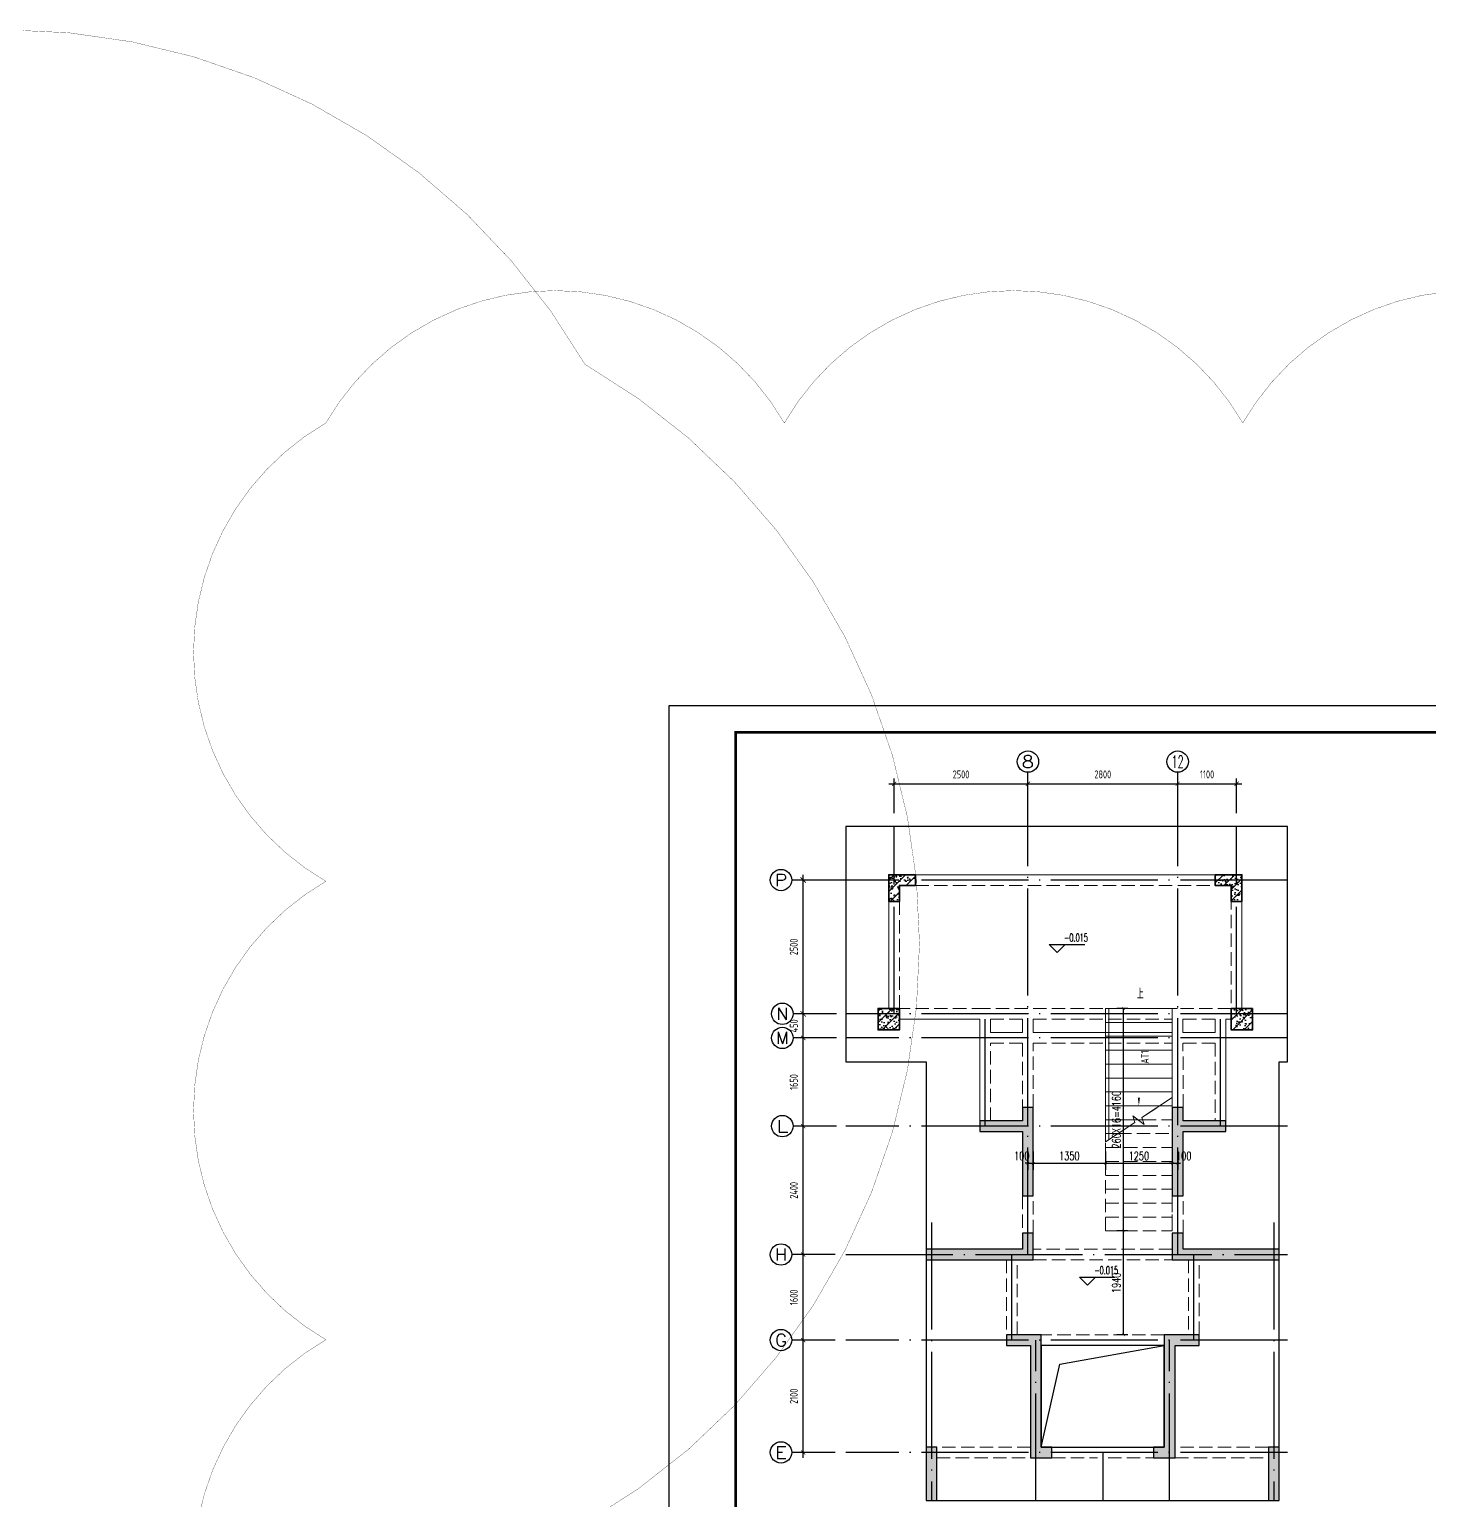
# Model space of a CAD drawing. Extents: x -668857 to 154266, y -275694 to 291306.
# Drawn here: x -39293 to -13122, y 211459 to 238961 of the extents above; entities that cross this region are included whole.
import ezdxf
from ezdxf.enums import TextEntityAlignment as Align

# ---------------------------------------------------------------- set-up
doc = ezdxf.new("R2010")
doc.units = 0
doc.header["$LTSCALE"] = 1000
for name, pattern in [('#P_--_20B1_001_t3$0$DASH', [0.35, 0.25, -0.1]), ('DASH', [0.35, 0.25, -0.1]), ('DOTE', [2.42, 2, -0.2, 0.02, -0.2])]:
    doc.linetypes.add(name, pattern=pattern)
doc.layers.get('0').update_dxf_attribs({"linetype": 'CONTINUOUS'})
doc.layers.get('DEFPOINTS').update_dxf_attribs({"linetype": 'CONTINUOUS'})
for name, color, linetype in [('-TK', 7, 'CONTINUOUS'), ('A-AXIS_TEXT', 7, 'CONTINUOUS'), ('A-DOTE', 10, 'DOTE'), ('AXIS', 3, 'CONTINUOUS'), ('DIM_ELEV', 3, 'CONTINUOUS'), ('DIM_SYMB', 3, 'CONTINUOUS'), ('PUB_TEXT', 2, 'CONTINUOUS'), ('S-D洞口', 4, 'CONTINUOUS'), ('S-L主梁线', 4, 'DASH'), ('S-Q墙填充', 252, 'CONTINUOUS'), ('S-Q墙实线', 6, 'CONTINUOUS'), ('S-Y一般标注', 3, 'CONTINUOUS'), ('S-Z柱填充', 252, 'CONTINUOUS'), ('S-Z柱实线', 6, 'CONTINUOUS'), ('TEXT', 2, 'CONTINUOUS'), ('尺寸标注', 86, 'CONTINUOUS')]:
    doc.layers.add(name, color=color, linetype=linetype)
doc.layers.add('AXIS_TEXT', color=7, linetype='CONTINUOUS', lineweight=20)
doc.layers.add('STAIR', color=2, linetype='CONTINUOUS', lineweight=18)
doc.layers.add('审图修改', color=2, linetype='CONTINUOUS', plot=False)
doc.styles.add('_TCH_AXIS', font='COMPLEX', dxfattribs={"bigfont": 'GBCBIG'})
doc.styles.add('_TCH_DIM', font='SIMPLEX.shx', dxfattribs={"width": 0.7, "bigfont": 'GBCBIG.shx'})
doc.styles.add('_TCH_DIM_T3', font='SIMPLEX', dxfattribs={"width": 0.705882, "bigfont": 'GBCBIG'})
doc.styles.add('COMPLEX', font='COMPLEX')
doc.styles.add('TSSD_DIMENSION', font='Tssdeng.shx', dxfattribs={"width": 0.7, "bigfont": 'tssdchn.shx'})
doc.styles.add('TSSD_REIN', font='tssdeng.shx', dxfattribs={"width": 0.7, "height": 300, "bigfont": 'tssdchn.shx'})
doc.dimstyles.new('_TCH_ARCH&&50', dxfattribs={"dimtxt": 157.5, "dimasz": 50, "dimexe": 125, "dimexo": 150, "dimgap": 58.75, "dimtad": 1, "dimdec": 0, "dimzin": 0, "dimdsep": 46, "dimtxsty": '_TCH_DIM_T3', "dimblk": 'ARCHTICK', "dimcen": 0.09, "dimclrt": 7, "dimazin": 0, "dimtfac": 1, "dimtdec": 0, "dimtix": 1, "dimtmove": 2, "dimatfit": 3, "dimldrblk": 'ARCHTICK', "dimfxl": 0, "dimtolj": 1, "dimtzin": 0, "dimarcsym": 0})
doc.dimstyles.new('TSSD_100_100', dxfattribs={"dimtxt": 300, "dimasz": 100, "dimexe": 100, "dimexo": 250, "dimgap": 100, "dimtad": 1, "dimdec": 0, "dimzin": 0, "dimdsep": 46, "dimtxsty": 'TSSD_DIMENSION', "dimblk": 'ARCHTICK', "dimcen": 0, "dimdle": 100, "dimclrt": 7, "dimadec": 0, "dimazin": 0, "dimtfac": 1, "dimtdec": 0, "dimtix": 1, "dimtmove": 2, "dimatfit": 3, "dimldrblk": 'ARCHTICK', "dimfxl": 0, "dimtolj": 1, "dimtzin": 0, "dimarcsym": 0})
doc.dimstyles.new('TSSD_100_100$0', dxfattribs={"dimtxt": 300, "dimasz": 80, "dimexe": 100, "dimexo": 250, "dimgap": 100, "dimtad": 1, "dimdec": 0, "dimzin": 0, "dimdsep": 46, "dimtxsty": 'TSSD_DIMENSION', "dimblk": 'ARCHTICK', "dimcen": 0, "dimdle": 100, "dimclrd": 3, "dimclre": 3, "dimclrt": 7, "dimadec": 0, "dimazin": 0, "dimtfac": 1, "dimtdec": 0, "dimtix": 1, "dimtmove": 2, "dimatfit": 3, "dimldrblk": 'ARCHTICK', "dimfxl": 0, "dimtolj": 1, "dimtzin": 0, "dimarcsym": 0})
pattern_1 = [(50, (-46007.07, 67273.34), (215.17805, -18.82564), [22.5, -247.5]), (355, (-46007.07, 67273.34), (-41.6254, 225.65764), [18, -198]), (100.4514, (-45989.14, 67271.77), (173.55281, 206.83186), [19.12206, -210.34263]), (46.1842, (-46007.07, 67333.34), (320.1723, -49.6557), [33.75, -371.25]), (96.6356, (-45980.4, 67329.2), (280.3988, 292.23536), [28.6831, -315.5139]), (351.1842, (-46007.07, 67333.34), (280.3986, 292.2356), [27, -297]), (21, (-45977.07, 67318.34), (179.07212, -120.78567), [22.5, -247.5]), (326, (-45977.07, 67318.34), (72.9946, 217.545), [18, -198]), (71.4514, (-45962.14, 67308.27), (252.0668, 96.75915), [19.12206, -210.34263]), (37.5, (-46007.07, 67273.34), (3.647957, 99.868156), [0, -195.6, 0, -201, 0, -198.75]), (7.5, (-46007.07, 67273.34), (78.92086, 118.32351), [0, -114.6, 0, -191.1, 0, -75.75]), (327.5, (-46073.97, 67273.34), (160.14673, -6.76646), [0, -75, 0, -234, 0, -310.5]), (317.5, (-46103.97, 67273.34), (174.95585, 30.0315), [0, -97.5, 0, -155.4, 0, -220.5]), (45, (-46007.07, 67273.34), (-106.06602, 106.06602), [])]

# ---------------------------------------------------------------- blocks, each defined once
blk = doc.blocks.new('_ArchTick')
at = {"color": 0, "linetype": 'ByBlock', "const_width": 0.15}
blk.add_lwpolyline([(-0.5, -0.5), (0.5, 0.5)], dxfattribs=at)
blk = doc.blocks.new('*D346')
at = {"layer": 'DEFPOINTS', "color": 0}
for p in [(-17830, 224859), (-20630, 224059), (-17830, 224059)]:
    blk.add_point(p, dxfattribs=at)
at = {"layer": 'S-Y一般标注', "color": 3, "lineweight": -2}
for p, q in [((-20730, 224859), (-17730, 224859)), ((-20630, 224309), (-20630, 224959)), ((-17830, 224309), (-17830, 224959))]:
    blk.add_line(p, q, dxfattribs=at)
at = {"layer": 'S-Y一般标注', "color": 3, "lineweight": -2, "xscale": 80, "yscale": 80, "zscale": 80, "rotation": 180}
blk.add_blockref('_ArchTick', (-20630, 224859), dxfattribs=at)
at = {"layer": 'S-Y一般标注', "color": 3, "lineweight": -2, "xscale": 80, "yscale": 80, "zscale": 80}
blk.add_blockref('_ArchTick', (-17830, 224859), dxfattribs=at)
at = {"layer": 'S-Y一般标注', "color": 7, "insert": (-19230, 225034), "char_height": 150, "attachment_point": 5, "style": 'TSSD_DIMENSION'}
blk.add_mtext('\\A1;2800', dxfattribs=at)
blk = doc.blocks.new('ArchTick')
at = {"color": 0, "linetype": 'ByBlock', "lineweight": -2, "const_width": 0.075}
blk.add_lwpolyline([(-0.25, -0.25), (0.25, 0.25)], dxfattribs=at)
blk = doc.blocks.new('*D347')
at = {"layer": 'DEFPOINTS', "color": 0}
for p in [(-16730, 224859), (-17830, 224059), (-16730, 224059)]:
    blk.add_point(p, dxfattribs=at)
at = {"layer": 'S-Y一般标注', "color": 3, "lineweight": -2}
for p, q in [((-17930, 224859), (-16630, 224859)), ((-17830, 224309), (-17830, 224959)), ((-16730, 224309), (-16730, 224959))]:
    blk.add_line(p, q, dxfattribs=at)
at = {"layer": 'S-Y一般标注', "color": 3, "lineweight": -2, "xscale": 80, "yscale": 80, "zscale": 80, "rotation": 180}
blk.add_blockref('_ArchTick', (-17830, 224859), dxfattribs=at)
at = {"layer": 'S-Y一般标注', "color": 3, "lineweight": -2, "xscale": 80, "yscale": 80, "zscale": 80}
blk.add_blockref('_ArchTick', (-16730, 224859), dxfattribs=at)
at = {"layer": 'S-Y一般标注', "color": 7, "insert": (-17280, 225034), "char_height": 150, "attachment_point": 5, "style": 'TSSD_DIMENSION'}
blk.add_mtext('\\A1;1100', dxfattribs=at)
blk = doc.blocks.new('*D348')
at = {"layer": 'DEFPOINTS', "color": 0}
for p in [(-24830, 214459), (-24030, 214459), (-24030, 212359)]:
    blk.add_point(p, dxfattribs=at)
at = {"layer": 'S-Y一般标注', "color": 3, "lineweight": -2}
for p, q in [((-24830, 212259), (-24830, 214559)), ((-24280, 214459), (-24930, 214459)), ((-24280, 212359), (-24930, 212359))]:
    blk.add_line(p, q, dxfattribs=at)
at = {"layer": 'S-Y一般标注', "color": 3, "lineweight": -2, "xscale": 80, "yscale": 80, "zscale": 80}
for p, rotation in [((-24830, 214459), 90), ((-24830, 212359), 270)]:
    blk.add_blockref('_ArchTick', p, dxfattribs=dict(at, rotation=rotation))
at = {"layer": 'S-Y一般标注', "color": 7, "insert": (-25005, 213409), "char_height": 150, "attachment_point": 5, "rotation": 90, "style": 'TSSD_DIMENSION'}
blk.add_mtext('\\A1;2100', dxfattribs=at)
blk = doc.blocks.new('*D349')
at = {"layer": 'DEFPOINTS', "color": 0}
for p in [(-24830, 216059), (-24030, 216059), (-24030, 214459)]:
    blk.add_point(p, dxfattribs=at)
at = {"layer": 'S-Y一般标注', "color": 3, "lineweight": -2}
for p, q in [((-24280, 216059), (-24930, 216059)), ((-24830, 214359), (-24830, 216159)), ((-24280, 214459), (-24930, 214459))]:
    blk.add_line(p, q, dxfattribs=at)
at = {"layer": 'S-Y一般标注', "color": 3, "lineweight": -2, "xscale": 80, "yscale": 80, "zscale": 80}
for p, rotation in [((-24830, 216059), 90), ((-24830, 214459), 270)]:
    blk.add_blockref('_ArchTick', p, dxfattribs=dict(at, rotation=rotation))
at = {"layer": 'S-Y一般标注', "color": 7, "insert": (-25005, 215259), "char_height": 150, "attachment_point": 5, "rotation": 90, "style": 'TSSD_DIMENSION'}
blk.add_mtext('\\A1;1600', dxfattribs=at)
blk = doc.blocks.new('*D350')
at = {"layer": 'DEFPOINTS', "color": 0}
for p in [(-24830, 218459), (-24030, 218459), (-24030, 216059)]:
    blk.add_point(p, dxfattribs=at)
at = {"layer": 'S-Y一般标注', "color": 3, "lineweight": -2}
for p, q in [((-24280, 218459), (-24930, 218459)), ((-24830, 215959), (-24830, 218559)), ((-24280, 216059), (-24930, 216059))]:
    blk.add_line(p, q, dxfattribs=at)
at = {"layer": 'S-Y一般标注', "color": 3, "lineweight": -2, "xscale": 80, "yscale": 80, "zscale": 80}
for p, rotation in [((-24830, 218459), 90), ((-24830, 216059), 270)]:
    blk.add_blockref('_ArchTick', p, dxfattribs=dict(at, rotation=rotation))
at = {"layer": 'S-Y一般标注', "color": 7, "insert": (-25005, 217259), "char_height": 150, "attachment_point": 5, "rotation": 90, "style": 'TSSD_DIMENSION'}
blk.add_mtext('\\A1;2400', dxfattribs=at)
blk = doc.blocks.new('*D351')
at = {"layer": 'DEFPOINTS', "color": 0}
for p in [(-24830, 220559), (-24030, 220559), (-24030, 220109)]:
    blk.add_point(p, dxfattribs=at)
at = {"layer": 'S-Y一般标注', "color": 3, "lineweight": -2}
for p, q in [((-24830, 220009), (-24830, 220659)), ((-24280, 220559), (-24930, 220559)), ((-24280, 220109), (-24930, 220109))]:
    blk.add_line(p, q, dxfattribs=at)
at = {"layer": 'S-Y一般标注', "color": 3, "lineweight": -2, "xscale": 80, "yscale": 80, "zscale": 80}
for p, rotation in [((-24830, 220559), 90), ((-24830, 220109), 270)]:
    blk.add_blockref('_ArchTick', p, dxfattribs=dict(at, rotation=rotation))
at = {"layer": 'S-Y一般标注', "color": 7, "insert": (-25005, 220334), "char_height": 150, "attachment_point": 5, "rotation": 90, "style": 'TSSD_DIMENSION'}
blk.add_mtext('\\A1;450', dxfattribs=at)
blk = doc.blocks.new('*D352')
at = {"layer": 'DEFPOINTS', "color": 0}
for p in [(-24830, 223059), (-24030, 223059), (-24030, 220559)]:
    blk.add_point(p, dxfattribs=at)
at = {"layer": 'S-Y一般标注', "color": 0, "lineweight": -2}
for p, q in [((-24280, 223059), (-24930, 223059)), ((-24830, 220459), (-24830, 223159)), ((-24280, 220559), (-24930, 220559))]:
    blk.add_line(p, q, dxfattribs=at)
at = {"layer": 'S-Y一般标注', "color": 0, "lineweight": -2, "xscale": 100, "yscale": 100, "zscale": 100}
for p, rotation in [((-24830, 223059), 90), ((-24830, 220559), 270)]:
    blk.add_blockref('_ArchTick', p, dxfattribs=dict(at, rotation=rotation))
at = {"layer": 'S-Y一般标注', "color": 7, "insert": (-25005, 221809), "char_height": 150, "attachment_point": 5, "rotation": 90, "style": 'TSSD_DIMENSION'}
blk.add_mtext('\\A1;2500', dxfattribs=at)
blk = doc.blocks.new('*D353')
at = {"layer": 'DEFPOINTS', "color": 0}
for p in [(-20630, 224859), (-23130, 224059), (-20630, 224059)]:
    blk.add_point(p, dxfattribs=at)
at = {"layer": 'S-Y一般标注', "color": 3, "lineweight": -2}
for p, q in [((-23230, 224859), (-20530, 224859)), ((-23130, 224309), (-23130, 224959)), ((-20630, 224309), (-20630, 224959))]:
    blk.add_line(p, q, dxfattribs=at)
at = {"layer": 'S-Y一般标注', "color": 3, "lineweight": -2, "xscale": 80, "yscale": 80, "zscale": 80, "rotation": 180}
blk.add_blockref('_ArchTick', (-23130, 224859), dxfattribs=at)
at = {"layer": 'S-Y一般标注', "color": 3, "lineweight": -2, "xscale": 80, "yscale": 80, "zscale": 80}
blk.add_blockref('_ArchTick', (-20630, 224859), dxfattribs=at)
at = {"layer": 'S-Y一般标注', "color": 7, "insert": (-21880, 225034), "char_height": 150, "attachment_point": 5, "style": 'TSSD_DIMENSION'}
blk.add_mtext('\\A1;2500', dxfattribs=at)
blk = doc.blocks.new('*D355')
at = {"layer": 'DEFPOINTS', "color": 0}
for p in [(-24830, 220109), (-24030, 220109), (-24030, 218459)]:
    blk.add_point(p, dxfattribs=at)
at = {"layer": 'S-Y一般标注', "color": 3, "lineweight": -2}
for p, q in [((-24280, 220109), (-24930, 220109)), ((-24830, 218359), (-24830, 220209)), ((-24280, 218459), (-24930, 218459))]:
    blk.add_line(p, q, dxfattribs=at)
at = {"layer": 'S-Y一般标注', "color": 3, "lineweight": -2, "xscale": 80, "yscale": 80, "zscale": 80}
for p, rotation in [((-24830, 220109), 90), ((-24830, 218459), 270)]:
    blk.add_blockref('_ArchTick', p, dxfattribs=dict(at, rotation=rotation))
at = {"layer": 'S-Y一般标注', "color": 7, "insert": (-25005, 219284), "char_height": 150, "attachment_point": 5, "rotation": 90, "style": 'TSSD_DIMENSION'}
blk.add_mtext('\\A1;1650', dxfattribs=at)
blk = doc.blocks.new('A$C1F074C3D')
at = {"layer": 'DIM_SYMB'}
blk.add_lwpolyline([(-625, 4290, 0, 0, 0), (-625, 2340, 0, 40, 0), (-625, 2490, 0, 0, 0)], format="xyseb", dxfattribs=at)
at = {"layer": 'STAIR'}
for p, q in [((-1250, 1664), (-1250, 4160)), ((-1250, 4160), (0, 4160)), ((-1190, 4160), (-1190, 1703)), ((0, 2496), (0, 4160)), ((-1250, 3900), (0, 3900)), ((-1250, 3640), (0, 3640)), ((-1250, 3380), (0, 3380)), ((-1250, 3120), (0, 3120)), ((-1250, 2860), (0, 2860)), ((-1250, 2600), (0, 2600)), ((0, 2496), (-567, 2119)), ((-1250, 2340), (-234, 2340)), ((-1250, 2080), (-717, 2080)), ((-700, 2030), (-1250, 1664)), ((-524, 1991), (-740, 2150)), ((-740, 2150), (-700, 2030)), ((-645, 2080), (-554, 2080)), ((-567, 2119), (-524, 1991)), ((-1250, 1820), (-1016, 1820))]:
    blk.add_line(p, q, dxfattribs=at)
at = {"layer": 'STAIR', "color": 246, "linetype": '#P_--_20B1_001_t3$0$DASH'}
for p, q in [((0, 2496), (-567, 2119)), ((0, 0), (0, 2496)), ((-234, 2340), (0, 2340)), ((-700, 2030), (-1250, 1664)), ((-524, 1991), (-740, 2150)), ((-740, 2150), (-700, 2030)), ((-717, 2080), (-645, 2080)), ((-567, 2119), (-524, 1991)), ((-554, 2080), (0, 2080)), ((-1250, 0), (-1250, 1664)), ((-1016, 1820), (0, 1820)), ((-1250, 1560), (0, 1560)), ((-1250, 1300), (0, 1300)), ((-1250, 1040), (0, 1040)), ((-1250, 780), (0, 780)), ((-1250, 520), (0, 520)), ((-1250, 260), (0, 260)), ((-1250, 0), (0, 0))]:
    blk.add_line(p, q, dxfattribs=at)
at = {"layer": 'PUB_TEXT', "style": '_TCH_DIM', "width": 0.7}
blk.add_text('上', height=179, dxfattribs=at).set_placement((-661, 4340))
blk = doc.blocks.new('*D357')
at = {"layer": 'DEFPOINTS', "color": 0}
for p in [(-17930, 218132), (-17830, 218132), (-17830, 217765)]:
    blk.add_point(p, dxfattribs=at)
at = {"layer": '尺寸标注', "color": 0, "lineweight": -2}
for p, q in [((-17930, 217982), (-17930, 217640)), ((-17830, 217982), (-17830, 217640)), ((-17930, 217765), (-17980, 217765)), ((-17930, 217765), (-17830, 217765)), ((-17830, 217765), (-17780, 217765))]:
    blk.add_line(p, q, dxfattribs=at)
at = {"layer": '尺寸标注', "color": 0, "lineweight": -2, "xscale": 50, "yscale": 50, "zscale": 50}
blk.add_blockref('_ArchTick', (-17930, 217765), dxfattribs=at)
at = {"layer": '尺寸标注', "color": 0, "lineweight": -2, "xscale": 50, "yscale": 50, "zscale": 50, "rotation": 180}
blk.add_blockref('_ArchTick', (-17830, 217765), dxfattribs=at)
at = {"layer": '尺寸标注', "color": 7, "insert": (-17716, 217902), "char_height": 157.5, "attachment_point": 5, "style": '_TCH_DIM_T3'}
blk.add_mtext('\\A1;100', dxfattribs=at)
blk = doc.blocks.new('*D358')
at = {"layer": 'DEFPOINTS', "color": 0}
for p in [(-19180, 218132), (-17930, 218132), (-17930, 217765)]:
    blk.add_point(p, dxfattribs=at)
at = {"layer": '尺寸标注', "color": 0, "lineweight": -2}
for p, q in [((-19180, 217982), (-19180, 217640)), ((-17930, 217982), (-17930, 217640)), ((-19180, 217765), (-17930, 217765))]:
    blk.add_line(p, q, dxfattribs=at)
at = {"layer": '尺寸标注', "color": 0, "lineweight": -2, "xscale": 50, "yscale": 50, "zscale": 50, "rotation": 180}
blk.add_blockref('_ArchTick', (-19180, 217765), dxfattribs=at)
at = {"layer": '尺寸标注', "color": 0, "lineweight": -2, "xscale": 50, "yscale": 50, "zscale": 50}
blk.add_blockref('_ArchTick', (-17930, 217765), dxfattribs=at)
at = {"layer": '尺寸标注', "color": 7, "insert": (-18555, 217902), "char_height": 157.5, "attachment_point": 5, "style": '_TCH_DIM_T3'}
blk.add_mtext('\\A1;1250', dxfattribs=at)
blk = doc.blocks.new('*D359')
at = {"layer": 'DEFPOINTS', "color": 0}
for p in [(-20530, 218132), (-19180, 218132), (-19180, 217765)]:
    blk.add_point(p, dxfattribs=at)
at = {"layer": '尺寸标注', "color": 0, "lineweight": -2}
for p, q in [((-20530, 217982), (-20530, 217640)), ((-19180, 217982), (-19180, 217640)), ((-20530, 217765), (-19180, 217765))]:
    blk.add_line(p, q, dxfattribs=at)
at = {"layer": '尺寸标注', "color": 0, "lineweight": -2, "xscale": 50, "yscale": 50, "zscale": 50, "rotation": 180}
blk.add_blockref('_ArchTick', (-20530, 217765), dxfattribs=at)
at = {"layer": '尺寸标注', "color": 0, "lineweight": -2, "xscale": 50, "yscale": 50, "zscale": 50}
blk.add_blockref('_ArchTick', (-19180, 217765), dxfattribs=at)
at = {"layer": '尺寸标注', "color": 7, "insert": (-19855, 217902), "char_height": 157.5, "attachment_point": 5, "style": '_TCH_DIM_T3'}
blk.add_mtext('\\A1;1350', dxfattribs=at)
blk = doc.blocks.new('*D360')
at = {"layer": 'DEFPOINTS', "color": 0}
for p in [(-20630, 218132), (-20530, 218132), (-20530, 217765)]:
    blk.add_point(p, dxfattribs=at)
at = {"layer": '尺寸标注', "color": 0, "lineweight": -2}
for p, q in [((-20630, 217982), (-20630, 217640)), ((-20530, 217982), (-20530, 217640)), ((-20630, 217765), (-20680, 217765)), ((-20630, 217765), (-20530, 217765)), ((-20530, 217765), (-20480, 217765))]:
    blk.add_line(p, q, dxfattribs=at)
at = {"layer": '尺寸标注', "color": 0, "lineweight": -2, "xscale": 50, "yscale": 50, "zscale": 50}
blk.add_blockref('_ArchTick', (-20630, 217765), dxfattribs=at)
at = {"layer": '尺寸标注', "color": 0, "lineweight": -2, "xscale": 50, "yscale": 50, "zscale": 50, "rotation": 180}
blk.add_blockref('_ArchTick', (-20530, 217765), dxfattribs=at)
at = {"layer": '尺寸标注', "color": 7, "insert": (-20744, 217902), "char_height": 157.5, "attachment_point": 5, "style": '_TCH_DIM_T3'}
blk.add_mtext('\\A1;100', dxfattribs=at)
blk = doc.blocks.new('*D361')
at = {"layer": 'DEFPOINTS', "color": 0}
for p in [(-18840, 220659), (-18611, 220659), (-18611, 216499)]:
    blk.add_point(p, dxfattribs=at)
at = {"layer": '尺寸标注', "color": 0, "lineweight": -2}
for p, q in [((-18761, 220659), (-18965, 220659)), ((-18840, 216499), (-18840, 220659)), ((-18761, 216499), (-18965, 216499))]:
    blk.add_line(p, q, dxfattribs=at)
at = {"layer": '尺寸标注', "color": 0, "lineweight": -2, "xscale": 50, "yscale": 50, "zscale": 50}
for p, rotation in [((-18840, 220659), 90), ((-18840, 216499), 270)]:
    blk.add_blockref('_ArchTick', p, dxfattribs=dict(at, rotation=rotation))
at = {"layer": '尺寸标注', "color": 7, "insert": (-18977, 218579), "char_height": 157.5, "attachment_point": 5, "rotation": 90, "style": '_TCH_DIM_T3'}
blk.add_mtext('\\A1;260X16=4160', dxfattribs=at)
blk = doc.blocks.new('*D362')
at = {"layer": 'DEFPOINTS', "color": 0}
for p in [(-18840, 216499), (-18611, 216499), (-18611, 214559)]:
    blk.add_point(p, dxfattribs=at)
at = {"layer": '尺寸标注', "color": 0, "lineweight": -2}
for p, q in [((-18761, 216499), (-18965, 216499)), ((-18840, 214559), (-18840, 216499)), ((-18761, 214559), (-18965, 214559))]:
    blk.add_line(p, q, dxfattribs=at)
at = {"layer": '尺寸标注', "color": 0, "lineweight": -2, "xscale": 50, "yscale": 50, "zscale": 50}
for p, rotation in [((-18840, 216499), 90), ((-18840, 214559), 270)]:
    blk.add_blockref('_ArchTick', p, dxfattribs=dict(at, rotation=rotation))
at = {"layer": '尺寸标注', "color": 7, "insert": (-18977, 215529), "char_height": 157.5, "attachment_point": 5, "rotation": 90, "style": '_TCH_DIM_T3'}
blk.add_mtext('\\A1;1940', dxfattribs=at)
blk = doc.blocks.new('A1')
blk.add_lwpolyline([(0, 59400), (0, 0), (84100, 0), (84100, 59400)], close=True)
at = {"const_width": 100}
blk.add_lwpolyline([(2500, 58400), (2500, 1000), (83100, 1000), (83100, 58400)], close=True, dxfattribs=at)
blk = doc.blocks.new('_AXISO')
blk.add_circle((0, 0), 0.5)
at = {"layer": 'A-AXIS_TEXT', "style": 'COMPLEX', "width": 1.041667}
blk.add_attdef('A', text='', height=0.56, dxfattribs=at).set_placement((-0.25, -0.28), (0.25, -0.28), align=Align.FIT)

msp = doc.modelspace()

# ---------------------------------------------------------------- hatches: boundary and pattern name
at = {"layer": 'S-Q墙填充'}
h = msp.add_hatch(color=252, dxfattribs=at)
h.dxf.hatch_style = 1
h.paths.add_polyline_path([(-20530, 218458.94), (-20530, 218808.94), (-20730, 218808.94), (-20730, 218558.94), (-21530.13, 218558.94), (-21530.13, 218358.94), (-20730, 218358.94), (-20730, 217158.94), (-20530, 217158.94)])
h = msp.add_hatch(color=252, dxfattribs=at)
h.dxf.hatch_style = 1
h.paths.add_polyline_path([(-17930, 218458.94), (-17930, 217158.94), (-17730, 217158.94), (-17730, 218358.94), (-16930.39, 218358.94), (-16930.4, 218558.94), (-17730, 218558.94), (-17730, 218808.94), (-17930, 218808.94)])
h = msp.add_hatch(color=252, dxfattribs=at)
h.dxf.hatch_style = 1
h.paths.add_polyline_path([(-20530, 215959.21), (-20530, 216459.21), (-20730, 216459.21), (-20730, 216159.21), (-20930.07, 216159.21), (-22530, 216159.21), (-22530, 215959.21), (-20930.07, 215959.21)])
h = msp.add_hatch(color=252, dxfattribs=at)
h.dxf.hatch_style = 1
h.paths.add_polyline_path([(-17730, 216159.21), (-17730, 216459.21), (-17930, 216459.21), (-17930, 215959.21), (-17530.13, 215959.21), (-15930, 215959.21), (-15930, 216159.21), (-17530.13, 216159.21)])
h = msp.add_hatch(color=252, dxfattribs=at)
h.dxf.hatch_style = 1
h.paths.add_polyline_path([(-20380, 214558.94), (-21030.07, 214558.94), (-21030.07, 214358.94), (-20580, 214358.94), (-20580, 212258.94), (-20180, 212258.94), (-20180, 212458.94), (-20380, 212458.94)])
h = msp.add_hatch(color=252, dxfattribs=at)
h.dxf.hatch_style = 1
h.paths.add_polyline_path([(-18080, 212458.94), (-18280, 212458.94), (-18280, 212258.94), (-17880, 212258.94), (-17880, 214358.94), (-17430.13, 214358.94), (-17430.13, 214558.94), (-18080, 214558.94)])
h = msp.add_hatch(color=252, dxfattribs=at)
h.dxf.hatch_style = 1
h.paths.add_polyline_path([(-22329.99, 211459.21), (-22329.99, 212458.94), (-22529.99, 212458.94), (-22529.99, 211459.21)])
h = msp.add_hatch(color=252, dxfattribs=at)
h.dxf.hatch_style = 1
h.paths.add_polyline_path([(-15930.01, 211459.21), (-15930.01, 212458.94), (-16130.01, 212458.94), (-16130.01, 211459.21)])
at = {"layer": 'S-Z柱填充'}
h = msp.add_hatch(dxfattribs=at)
h.set_pattern_fill('ARMORED', color=256, scale=30, style=0)
h.set_pattern_definition(pattern_1)
h.paths.add_polyline_path([(-22729.99, 223158.95), (-23229.99, 223158.95), (-23229.99, 222658.95), (-23029.99, 222658.95), (-23029.99, 222958.95), (-22729.99, 222958.95)])
h = msp.add_hatch(dxfattribs=at)
h.set_pattern_fill('ARMORED', color=256, scale=30, style=0)
h.set_pattern_definition(pattern_1)
h.paths.add_polyline_path([(-17130.01, 223158.95), (-16630.01, 223158.95), (-16630.01, 222658.95), (-16830.01, 222658.95), (-16830.01, 222958.95), (-17130.01, 222958.95)])
h = msp.add_hatch(dxfattribs=at)
h.set_pattern_fill('ARMORED', color=256, scale=30, style=0)
h.set_pattern_definition([(50, (-402838.59, 188670.18), (215.178055, -18.82564), [22.5, -247.5]), (355, (-402838.59, 188670.18), (-41.6254, 225.65764), [18, -198]), (100.4514, (-402820.66, 188668.6), (173.55281, 206.83186), [19.12206, -210.34263]), (46.1842, (-402838.6, 188730.18), (320.17231, -49.6557), [33.75, -371.25]), (96.6356, (-402811.9, 188726.04), (280.3988, 292.23536), [28.6831, -315.5139]), (351.1842, (-402838.6, 188730.18), (280.39858, 292.23558), [27, -297]), (21, (-402808.59, 188715.18), (179.072116, -120.78567), [22.5, -247.5]), (326, (-402808.59, 188715.18), (72.9946, 217.54501), [18, -198]), (71.4514, (-402793.67, 188705.11), (252.06679, 96.75915), [19.12206, -210.34263]), (37.5, (-402838.59, 188670.18), (3.647957, 99.868156), [0, -195.6, 0, -201, 0, -198.75]), (7.5, (-402838.59, 188670.18), (78.92086, 118.323514), [0, -114.6, 0, -191.1, 0, -75.75]), (327.5, (-402905.49, 188670.18), (160.146731, -6.766462), [0, -75, 0, -234, 0, -310.5]), (317.5, (-402935.49, 188670.18), (174.95585, 30.031495), [0, -97.5, 0, -155.4, 0, -220.5]), (45, (-402838.59, 188670.18), (-106.06602, 106.06602), [])])
h.paths.add_polyline_path([(-23030, 220658.94), (-23430, 220658.94), (-23430, 220258.94), (-23030, 220258.94)])
h = msp.add_hatch(dxfattribs=at)
h.set_pattern_fill('ARMORED', color=256, scale=30, style=0)
h.set_pattern_definition([(50, (-402438.59, 188670.18), (215.178055, -18.82564), [22.5, -247.5]), (355, (-402438.59, 188670.18), (-41.6254, 225.65764), [18, -198]), (100.4514, (-402420.66, 188668.61), (173.55281, 206.83186), [19.12206, -210.34263]), (46.1842, (-402438.6, 188730.18), (320.17231, -49.6557), [33.75, -371.25]), (96.6356, (-402411.9, 188726.04), (280.3988, 292.23536), [28.6831, -315.5139]), (351.1842, (-402438.6, 188730.18), (280.39858, 292.23558), [27, -297]), (21, (-402408.59, 188715.18), (179.072116, -120.78567), [22.5, -247.5]), (326, (-402408.59, 188715.18), (72.9946, 217.54501), [18, -198]), (71.4514, (-402393.67, 188705.12), (252.06679, 96.75915), [19.12206, -210.34263]), (37.5, (-402438.59, 188670.18), (3.647957, 99.868156), [0, -195.6, 0, -201, 0, -198.75]), (7.5, (-402438.59, 188670.18), (78.92086, 118.323514), [0, -114.6, 0, -191.1, 0, -75.75]), (327.5, (-402505.49, 188670.18), (160.146731, -6.766462), [0, -75, 0, -234, 0, -310.5]), (317.5, (-402535.49, 188670.18), (174.95585, 30.031495), [0, -97.5, 0, -155.4, 0, -220.5]), (45, (-402438.59, 188670.18), (-106.06602, 106.06602), [])])
h.paths.add_polyline_path([(-16430, 220658.94), (-16830, 220658.94), (-16830, 220258.94), (-16430, 220258.94)])

# ---------------------------------------------------------------- linework, layer by layer
at = {"layer": 'A-DOTE'}
for p, q in [((-23130, 220558.94), (-23130, 224058.94)), ((-20630, 216059.21), (-20630, 224058.94)), ((-17830, 216059.21), (-17830, 224058.94)), ((-16730, 220558.94), (-16730, 224058.94)), ((-15779.99, 223058.94), (-24030, 223058.94)), ((-15779.99, 220558.94), (-24030, 220558.94)), ((-21430, 218458.94), (-21430, 220558.94)), ((-17030, 218458.94), (-17030, 220558.94)), ((-15779.99, 220108.94), (-24030, 220108.94)), ((-15779.99, 218458.94), (-24030, 218458.94)), ((-22429.78, 216658.94), (-22430, 211459.21)), ((-16030.22, 216658.94), (-16030, 211459.21)), ((-24030, 216059.21), (-15779.99, 216059.21)), ((-20930, 214458.94), (-20930, 216058.94)), ((-17530, 214458.94), (-17530, 216058.94)), ((-15779.99, 214458.94), (-24030, 214458.94)), ((-20480, 211459.2), (-20480, 214458.94)), ((-17980, 211459.22), (-17980, 214458.94)), ((-15779.99, 212358.94), (-24030, 212358.94)), ((-19230, 212358.94), (-19230, 211459.21))]:
    msp.add_line(p, q, dxfattribs=at)
at = {"layer": 'AXIS'}
for p, q in [((-20630, 224058.94), (-20630, 225073.55)), ((-17830, 224058.94), (-17830, 225073.55)), ((-24030, 223058.94), (-25044.61, 223058.94)), ((-24205, 220558.94), (-25019.61, 220558.94)), ((-24205, 220108.94), (-25019.61, 220108.94)), ((-24205, 218458.94), (-25019.61, 218458.94)), ((-24230, 216059.21), (-25044.61, 216059.21)), ((-24230, 214458.94), (-25044.61, 214458.94)), ((-24230, 212358.94), (-25044.61, 212358.94))]:
    msp.add_line(p, q, dxfattribs=at)
at = {"layer": 'DIM_ELEV', "color": 6}
for p, q in [((-20083.35, 221706.72), (-20233.35, 221856.72)), ((-20233.35, 221856.72), (-19568.43, 221856.72)), ((-20083.35, 221706.72), (-19933.35, 221856.72)), ((-19517.77, 215487.37), (-19667.77, 215637.37)), ((-19667.77, 215637.37), (-19002.85, 215637.37)), ((-19517.77, 215487.37), (-19367.77, 215637.37))]:
    msp.add_line(p, q, dxfattribs=at)
at = {"layer": 'DIM_SYMB'}
msp.add_lwpolyline([(-24030, 224058.94), (-24030, 219659.21), (-22530, 219659.21), (-22530, 211459.21), (-15930.01, 211459.21), (-15930.01, 219659.21), (-15779.99, 219659.21), (-15779.99, 224058.94)], close=True, dxfattribs=at)
at = {"layer": 'S-D洞口', "color": 5}
msp.add_lwpolyline([(-20380, 212458.94), (-18080, 212458.94), (-18080, 214358.94), (-20380, 214358.94), (-20380, 212458.94), (-20033.18, 214012.12), (-18080, 214358.94)], dxfattribs=at)
msp.add_lwpolyline([(-20380, 212458.94), (-18080, 212458.94), (-18080, 214358.94), (-20380, 214358.94), (-20380, 212458.94), (-20033.18, 214012.12), (-18080, 214358.94)], dxfattribs=at)
at = {"layer": 'S-L主梁线', "linetype": 'ByBlock', "lineweight": 18}
for p, q in [((-17030, 223158.94), (-22729.99, 223158.94)), ((-23229.99, 222658.95), (-23230, 220658.95)), ((-16630, 220658.95), (-16630, 222758.94)), ((-23030, 220458.95), (-21530.47, 220458.97)), ((-21530.47, 220458.97), (-21530.13, 218558.94)), ((-16930.4, 218558.94), (-16930.19, 220458.94)), ((-20730, 220208.93), (-21330.43, 220208.85)), ((-17930.57, 220208.94), (-20530, 220208.94)), ((-17130.22, 220208.94), (-17730.57, 220208.94)), ((-16929.98, 220208.94), (-16930.22, 220208.94)), ((-20380, 214358.94), (-18080, 214358.94)), ((-19229.99, 212458.94), (-20180, 212458.94)), ((-18280, 212458.94), (-19229.99, 212458.94))]:
    msp.add_line(p, q, dxfattribs=at)
at = {"layer": 'S-L主梁线', "linetype": 'DASH', "lineweight": 18}
for p, q in [((-22729.99, 222958.95), (-17030, 222958.94)), ((-23030, 220658.95), (-23030, 222658.95)), ((-16830, 222758.94), (-16830, 220658.95)), ((-21430.49, 220658.97), (-23030, 220658.95)), ((-20630.02, 220659.08), (-21430.5, 220658.97)), ((-17830.71, 220659.08), (-20630, 220659.08)), ((-16830, 220659.08), (-17830.71, 220659.08)), ((-21330.47, 220458.99), (-20730, 220459.07)), ((-21330.43, 220208.85), (-21330.47, 220458.99)), ((-20730, 220459.07), (-20730, 220208.93)), ((-20530, 220208.94), (-20530, 220459.08)), ((-20530, 220459.08), (-17930.67, 220459.08)), ((-17930.67, 220459.08), (-17930.57, 220208.94)), ((-17730.57, 220208.94), (-17730.67, 220459.08)), ((-17730.67, 220459.08), (-17130.19, 220459.08)), ((-17130.19, 220459.08), (-17130.22, 220208.94)), ((-16930.19, 220459.08), (-16830, 220459.08)), ((-21330.3, 220008.85), (-20730, 220008.93)), ((-21330.14, 218558.94), (-21330.3, 220008.85)), ((-20730, 220008.93), (-20730, 218808.94)), ((-20530, 218808.94), (-20530, 220008.94)), ((-20530, 220008.94), (-17930.49, 220008.94)), ((-17930.5, 220008.94), (-17930.04, 218808.94)), ((-17730, 218808.94), (-17730.67, 220008.94)), ((-17730.49, 220008.94), (-17130.03, 220008.94)), ((-17130.24, 220008.94), (-17130.38, 218558.94)), ((-20730, 217158.94), (-20730, 216459.21)), ((-20530, 216459.21), (-20530, 217158.94)), ((-17930, 217158.94), (-17930, 216459.21)), ((-17730, 216459.21), (-17730, 217158.94)), ((-21030.07, 215959.21), (-21030.07, 214558.94)), ((-20830.07, 214558.94), (-20830.07, 215959.21)), ((-17930, 216159.21), (-20530, 216159.21)), ((-20530, 215959.21), (-17930, 215959.21)), ((-17630.13, 215959.21), (-17630.13, 214558.94)), ((-17430.13, 214558.94), (-17430.13, 215959.21)), ((-18080, 214558.94), (-20380, 214558.94)), ((-20580, 212458.94), (-22329.99, 212458.94)), ((-16130.01, 212458.94), (-17880, 212458.94)), ((-22329.99, 212258.94), (-20580, 212258.94)), ((-20180, 212258.94), (-19329.99, 212258.94)), ((-19129.99, 212258.94), (-18280, 212258.94)), ((-17880, 212258.94), (-16130.01, 212258.94))]:
    msp.add_line(p, q, dxfattribs=at)
at = {"layer": 'S-Q墙实线'}
msp.add_lwpolyline([(-20530, 218458.94), (-20530, 218808.94), (-20730, 218808.94), (-20730, 218558.94), (-21530.13, 218558.94), (-21530.13, 218358.94), (-20730, 218358.94), (-20730, 217158.94), (-20530, 217158.94), (-20530, 218458.94)], dxfattribs=at)
for points in [[(-17930, 218458.94), (-17930, 217158.94), (-17730, 217158.94), (-17730, 218358.94), (-16930.39, 218358.94), (-16930.4, 218558.94), (-17730, 218558.94), (-17730, 218808.94), (-17930, 218808.94)], [(-20530, 215959.21), (-20530, 216459.21), (-20730, 216459.21), (-20730, 216159.21), (-20930.07, 216159.21), (-22530, 216159.21), (-22530, 215959.21), (-20930.07, 215959.21)], [(-17730, 216159.21), (-17730, 216459.21), (-17930, 216459.21), (-17930, 215959.21), (-17530.13, 215959.21), (-15930, 215959.21), (-15930, 216159.21), (-17530.13, 216159.21)], [(-20380, 214558.94), (-21030.07, 214558.94), (-21030.07, 214358.94), (-20580, 214358.94), (-20580, 213858.95), (-20580, 212258.94), (-20180, 212258.94), (-20180, 212458.94), (-20380, 212458.94), (-20380, 213858.95)], [(-17880, 212258.94), (-17880, 213858.95), (-17880, 214358.94), (-17430.13, 214358.94), (-17430.13, 214558.94), (-18080, 214558.94), (-18080, 213858.95), (-18080, 212458.94), (-18280, 212458.94), (-18280, 212258.94)], [(-22329.99, 211459.21), (-22329.99, 212458.94), (-22529.99, 212458.94), (-22529.99, 211459.21)], [(-15930.01, 211459.21), (-15930.01, 212458.94), (-16130.01, 212458.94), (-16130.01, 211459.21)]]:
    msp.add_lwpolyline(points, close=True, dxfattribs=at)
at = {"layer": 'S-Z柱实线', "lineweight": 35}
for points in [[(-22729.99, 223158.95), (-23229.99, 223158.95), (-23229.99, 222658.95), (-23029.99, 222658.95), (-23029.99, 222958.95), (-22729.99, 222958.95), (-22729.99, 223158.95)], [(-17130.01, 223158.95), (-16630.01, 223158.95), (-16630.01, 222658.95), (-16830.01, 222658.95), (-16830.01, 222958.95), (-17130.01, 222958.95), (-17130.01, 223158.95)]]:
    msp.add_lwpolyline(points, dxfattribs=at)
for points in [[(-23030, 220658.94), (-23430, 220658.94), (-23430, 220258.94), (-23030, 220258.94)], [(-16430, 220658.94), (-16830, 220658.94), (-16830, 220258.94), (-16430, 220258.94)]]:
    msp.add_lwpolyline(points, close=True, dxfattribs=at)
at = {"layer": '审图修改', "const_width": 5}
for points in [[(-137220.93, 232701.85, -0.57735027), (-115558.65, 232701.85, -0.57735027), (-93896.37, 232701.85, -0.57735027), (-72234.1, 232701.85, -0.57735027), (-50571.82, 232701.85, -0.57735027), (-28909.54, 232701.85, -0.57735027), (-28909.54, 211039.58, -0.57735027), (-28909.54, 189377.3, -0.57735027), (-28909.54, 167715.02, -0.57735027), (-28909.54, 146052.75, -0.57735027), (-28909.54, 124390.47, -0.57735027), (-28909.54, 102728.19, -0.57735027), (-28909.54, 81065.92, -0.57735027), (-28909.54, 59403.64, -0.57735027), (-28909.54, 37741.36, -0.57735027), (-28909.54, 16079.09, -0.57735027)], [(-33752.09, 231605.36, -0.57735027), (-25182.76, 231605.36, -0.57735027), (-16613.43, 231605.36, -0.57735027), (-8044.11, 231605.36, -0.57735027), (525.22, 231605.36, -0.57735027), (9094.55, 231605.36, -0.57735027), (9094.55, 223036.04, -0.57735027), (9094.55, 214466.71, -0.57735027), (9094.55, 205897.38, -0.57735027), (9094.55, 197328.05, -0.57735027), (9094.55, 188758.72, -0.57735027), (525.22, 188758.72, -0.57735027), (-8044.11, 188758.72, -0.57735027), (-16613.43, 188758.72, -0.57735027), (-25182.76, 188758.72, -0.57735027), (-33752.09, 188758.72, -0.57735027), (-33752.09, 197328.05, -0.57735027), (-33752.09, 205897.38, -0.57735027), (-33752.09, 214466.71, -0.57735027), (-33752.09, 223036.04, -0.57735027), (-33752.09, 231605.36, -0.57735027), (-33752.09, 231605.36, -0.57735027)]]:
    msp.add_lwpolyline(points, format="xyb", dxfattribs=at)

# ---------------------------------------------------------------- block references
at = {"layer": '-TK', "xscale": 0.5, "yscale": 0.5, "zscale": 0.5}
msp.add_blockref('A1', (-27340.11, 196618.49), dxfattribs=at)
msp.add_blockref('A$C1F074C3D', (-17930, 216498.94))
at = {"layer": 'AXIS'}
ref = msp.add_blockref('_AXISO', (-20630, 225273.55), dxfattribs=dict(at, xscale=400, yscale=400, zscale=400))
ref.add_attrib('A', '8', dxfattribs={"layer": 'AXIS_TEXT', "height": 226.27, "style": '_TCH_AXIS', "width": 1.5}).set_placement((-20743.14, 225160.41), (-20516.86, 225160.41), align=Align.FIT)
ref = msp.add_blockref('_AXISO', (-17830, 225273.55), dxfattribs=dict(at, xscale=400, yscale=400, zscale=400))
ref.add_attrib('A', '12', dxfattribs={"layer": 'AXIS_TEXT', "height": 226.274, "style": '_TCH_AXIS', "width": 0.724138}).set_placement((-17943.14, 225160.41), (-17716.86, 225160.41), align=Align.FIT)
ref = msp.add_blockref('_AXISO', (-25244.61, 223058.94), dxfattribs=dict(at, xscale=400, yscale=400, zscale=400))
ref.add_attrib('A', 'P', dxfattribs={"layer": 'AXIS_TEXT', "height": 226.27, "style": '_TCH_AXIS', "width": 1.235294}).set_placement((-25357.74, 222945.81), (-25131.47, 222945.81), align=Align.FIT)
ref = msp.add_blockref('_AXISO', (-25219.61, 220558.94), dxfattribs=dict(at, xscale=400, yscale=400, zscale=400))
ref.add_attrib('A', 'N', dxfattribs={"layer": 'AXIS_TEXT', "height": 226.27, "style": '_TCH_AXIS', "width": 1.105263}).set_placement((-25332.74, 220445.81), (-25106.47, 220445.81), align=Align.FIT)
ref = msp.add_blockref('_AXISO', (-25219.61, 220108.94), dxfattribs=dict(at, xscale=400, yscale=400, zscale=400))
ref.add_attrib('A', 'M', dxfattribs={"layer": 'AXIS_TEXT', "height": 226.27, "style": '_TCH_AXIS'}).set_placement((-25332.74, 219995.81), (-25106.47, 219995.81), align=Align.FIT)
ref = msp.add_blockref('_AXISO', (-25219.61, 218458.94), dxfattribs=dict(at, xscale=400, yscale=400, zscale=400))
ref.add_attrib('A', 'L', dxfattribs={"layer": 'AXIS_TEXT', "height": 226.27, "style": '_TCH_AXIS', "width": 1.4}).set_placement((-25332.74, 218345.81), (-25106.47, 218345.81), align=Align.FIT)
ref = msp.add_blockref('_AXISO', (-25244.61, 216059.21), dxfattribs=dict(at, xscale=400, yscale=400, zscale=400))
ref.add_attrib('A', 'H', dxfattribs={"layer": 'AXIS_TEXT', "height": 226.27, "style": '_TCH_AXIS', "width": 1.05}).set_placement((-25357.74, 215946.08), (-25131.47, 215946.08), align=Align.FIT)
ref = msp.add_blockref('_AXISO', (-25244.61, 214458.94), dxfattribs=dict(at, xscale=400, yscale=400, zscale=400))
ref.add_attrib('A', 'G', dxfattribs={"layer": 'AXIS_TEXT', "height": 226.27, "style": '_TCH_AXIS', "width": 1.166667}).set_placement((-25357.74, 214345.81), (-25131.47, 214345.81), align=Align.FIT)
ref = msp.add_blockref('_AXISO', (-25244.61, 212358.94), dxfattribs=dict(at, xscale=400, yscale=400, zscale=400))
ref.add_attrib('A', 'E', dxfattribs={"layer": 'AXIS_TEXT', "height": 226.27, "style": '_TCH_AXIS', "width": 1.3125}).set_placement((-25357.74, 212245.81), (-25131.47, 212245.81), align=Align.FIT)

# ---------------------------------------------------------------- texts
at = {"layer": 'PUB_TEXT', "color": 6, "style": '_TCH_DIM', "width": 0.494118}
for p in [(-19954.43, 221909.22), (-19388.85, 215689.87)]:
    msp.add_text('-0.015', height=148.75, dxfattribs=at).set_placement(p)
at = {"layer": 'TEXT', "color": 230, "style": 'TSSD_REIN', "width": 0.7}
msp.add_text('AT1', height=150, rotation=90, dxfattribs=at).set_placement((-18368.13, 219749.07), align=Align.CENTER)

# ---------------------------------------------------------------- dimensions: what is measured, and where the dimension line sits
at = {"layer": 'S-Y一般标注'}
for base, p1, p2, picture, middle in [((-20630, 224858.94), (-23130, 224058.94), (-20630, 224058.94), '*D353', (-21880, 225033.94)), ((-17830, 224858.94), (-20630, 224058.94), (-17830, 224058.94), '*D346', (-19230, 225033.94)), ((-16730, 224858.94), (-17830, 224058.94), (-16730, 224058.94), '*D347', (-17280, 225033.94))]:
    dim = msp.add_linear_dim(base=base, p1=p1, p2=p2, dimstyle='TSSD_100_100$0', override={"dimtxt": 150, "dimtxsty": 'TSSD_DIMENSION', "dimldrblk": 'ArchTick'}, dxfattribs=at)
    dim.commit()
    dim.dimension.update_dxf_attribs({"geometry": picture, "text_midpoint": middle})
for base, p1, p2, dimstyle, override, picture, middle in [((-24830, 223058.94), (-24030, 220558.94), (-24030, 223058.94), 'TSSD_100_100', {"dimtxt": 150}, '*D352', (-25005, 221808.94)), ((-24830, 220558.94), (-24030, 220108.94), (-24030, 220558.94), 'TSSD_100_100$0', {"dimtxt": 150, "dimtxsty": 'TSSD_DIMENSION', "dimldrblk": 'ArchTick'}, '*D351', (-25005, 220333.94)), ((-24830, 220108.94), (-24030, 218458.94), (-24030, 220108.94), 'TSSD_100_100$0', {"dimtxt": 150, "dimtxsty": 'TSSD_DIMENSION', "dimldrblk": 'ArchTick'}, '*D355', (-25005, 219283.94)), ((-24830, 218458.94), (-24030, 216059.21), (-24030, 218458.94), 'TSSD_100_100$0', {"dimtxt": 150, "dimtxsty": 'TSSD_DIMENSION', "dimldrblk": 'ArchTick'}, '*D350', (-25005, 217259.08)), ((-24830, 216059.21), (-24030, 214458.94), (-24030, 216059.21), 'TSSD_100_100$0', {"dimtxt": 150, "dimtxsty": 'TSSD_DIMENSION', "dimldrblk": 'ArchTick'}, '*D349', (-25005, 215259.08)), ((-24830, 214458.94), (-24030, 212358.94), (-24030, 214458.94), 'TSSD_100_100$0', {"dimtxt": 150, "dimtxsty": 'TSSD_DIMENSION', "dimldrblk": 'ArchTick'}, '*D348', (-25005, 213408.94))]:
    dim = msp.add_linear_dim(base=base, p1=p1, p2=p2, angle=90, dimstyle=dimstyle, override=override, dxfattribs=at)
    dim.commit()
    dim.dimension.update_dxf_attribs({"geometry": picture, "text_midpoint": middle})
at = {"layer": '尺寸标注', "color": 106}
dim = msp.add_aligned_dim(p1=(-18611.04, 216498.94), p2=(-18611.04, 220658.94), distance=228.51, text='260X16=4160', dimstyle='_TCH_ARCH&&50', dxfattribs=at)
dim.commit()
dim.dimension.update_dxf_attribs({"geometry": '*D361', "text_midpoint": (-18977.05, 218578.94)})
for base, p1, p2, picture, middle in [((-20530, 217764.98), (-20630, 218131.81), (-20530, 218131.81), '*D360', (-20743.65, 217902.48)), ((-17830, 217764.98), (-17930, 218131.81), (-17830, 218131.81), '*D357', (-17716.35, 217902.48))]:
    dim = msp.add_linear_dim(base=base, p1=p1, p2=p2, angle=0, dimstyle='_TCH_ARCH&&50', dxfattribs=at)
    dim.commit()
    dim.dimension.update_dxf_attribs({"geometry": picture, "text_midpoint": middle, "dimtype": 161})
for p1, p2, distance, picture, middle in [((-20530, 218131.81), (-19180, 218131.81), -366.84, '*D359', (-19855, 217902.48)), ((-19180, 218131.81), (-17930, 218131.81), -366.84, '*D358', (-18555, 217902.48)), ((-18611.04, 214558.94), (-18611.04, 216498.94), 228.51, '*D362', (-18977.05, 215528.94))]:
    dim = msp.add_aligned_dim(p1=p1, p2=p2, distance=distance, dimstyle='_TCH_ARCH&&50', dxfattribs=at)
    dim.commit()
    dim.dimension.update_dxf_attribs({"geometry": picture, "text_midpoint": middle})

doc.saveas('drawing.dxf')
